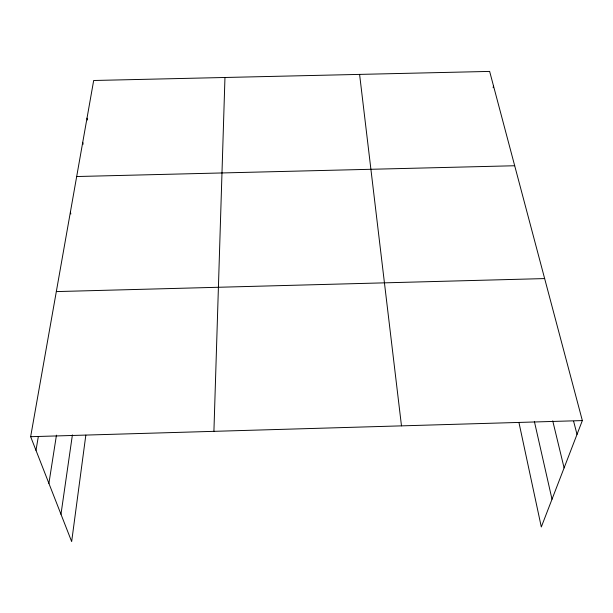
<?xml version="1.0" encoding="UTF-8"?>
<svg xmlns="http://www.w3.org/2000/svg" width="613" height="613" viewBox="0 0 613 613"><rect width="100%" height="100%" fill="white"/><g stroke="black" fill="none" stroke-linecap="round" stroke-linejoin="round"><path stroke-width="0.92" d="M213.914 431.345L224.963 77.483M85.835 435.138L71.66 541.585L30.65 436.694L93.674 80.495L489.649 71.415L582.35 420.579L541.31 526.988L518.943 422.487M60.978 514.269L72.403 434.901M48.902 483.381L56.457 435.146M35.983 450.333L38.274 436.923M493.159 87.72L493.488 85.858M30.65 436.694L582.35 420.579M56.327 291.589L544.65 278.578M76.686 176.529L514.698 165.748M573.63 421.284L577.017 434.402M70.38 212.144L70.855 213.998M552.734 420.863L564.098 467.903M534.367 421.407L552.006 499.243M82.74 142.316L83.153 144.178M87.008 118.163L87.406 120.025M359.593 74.395L401.484 425.866"/></g></svg>
